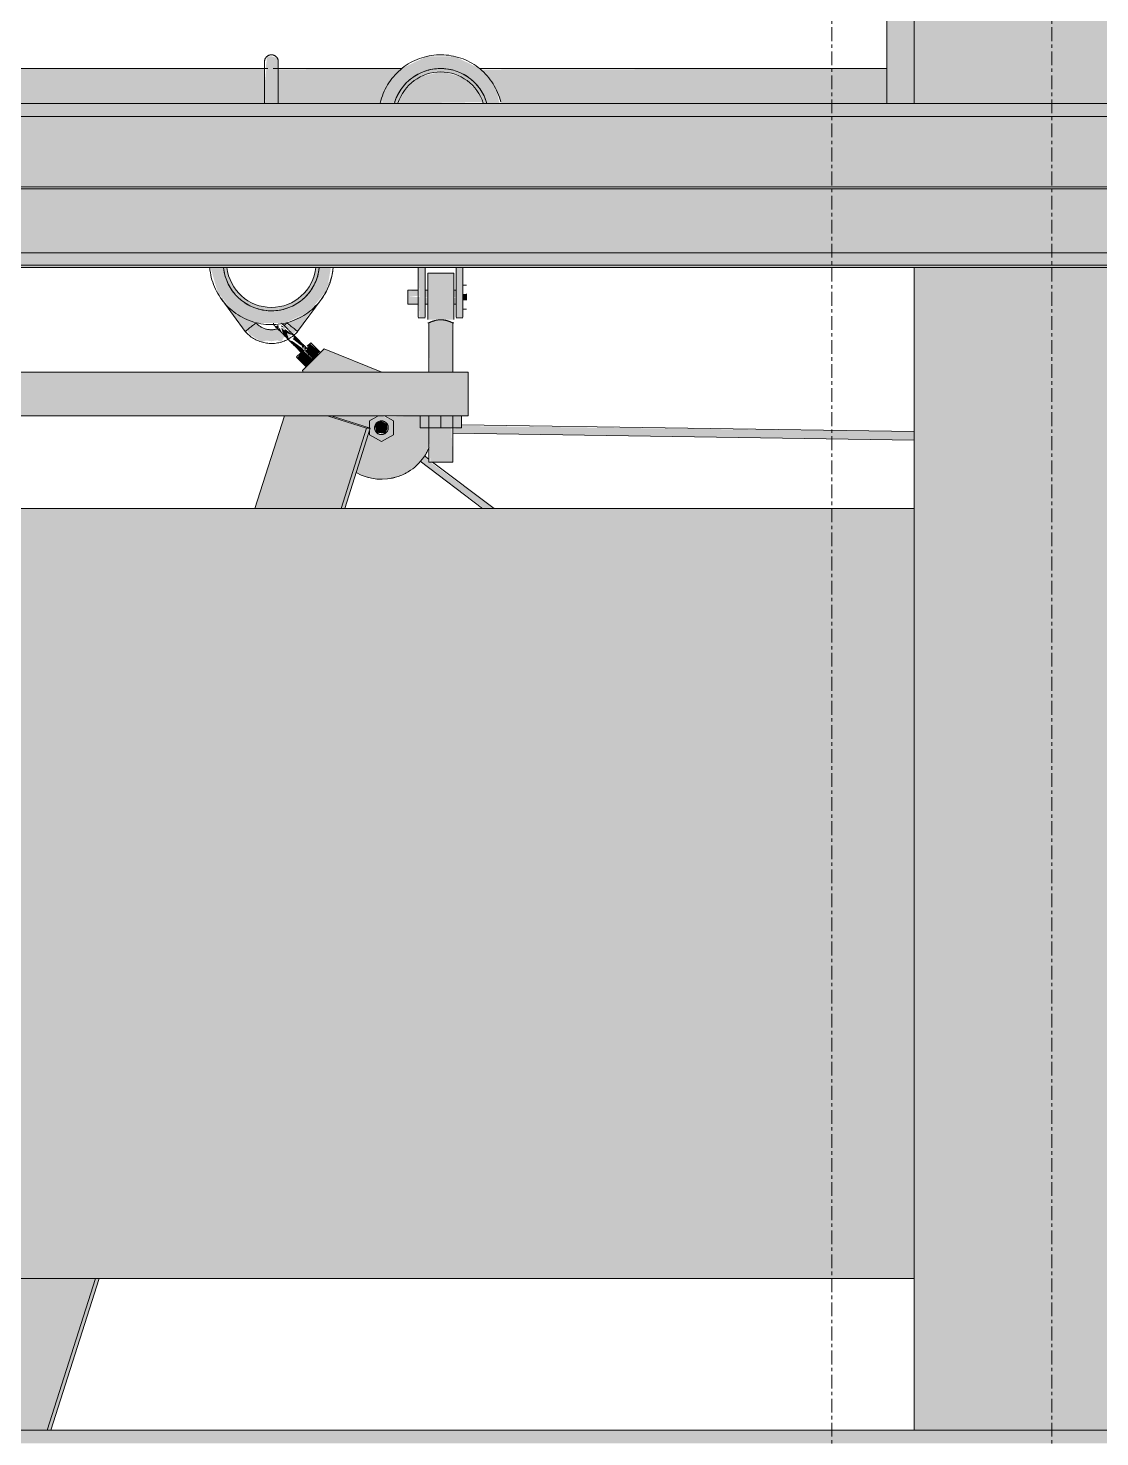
# Model space of a CAD drawing. Header units: inches. Extents: x 20478 to 36715, y -248 to 750.
# Drawn here: x 27597.5 to 27636.5, y 244.2 to 295.5 of the extents above; entities that cross this region are included whole.
import ezdxf

# ---------------------------------------------------------------- set-up
doc = ezdxf.new("R2010")
doc.units = ezdxf.units.IN
doc.header["$MEASUREMENT"] = 0
doc.linetypes.add('Grid Line 1_2_', pattern=[0.875, 0.5, -0.125, 0.125, -0.125])
for name, color, linetype, lineweight in [('M-HVAC-DUCT', 70, 'Continuous', 9), ('Q-SPCQ', 91, 'Continuous', 9), ('S-BEAM', 12, 'Continuous', 9), ('S-GRID', 1, 'Continuous', 9)]:
    doc.layers.add(name, color=color, linetype=linetype, lineweight=lineweight)

# ---------------------------------------------------------------- blocks, each defined once
blk = doc.blocks.new('Girt_Z - 10_D-1018975-Elevation - South')
at = {"layer": 'S-BEAM'}
blk.add_hatch(color=256, dxfattribs=at).paths.add_polyline_path([(26278.267, 244), (26278.267, 244.482), (22795.012, 244.482), (22795.012, 244), (26277.492, 244)], flags=0)
blk.add_line((22795.012, 244.482), (26278.267, 244.482), dxfattribs=at)
blk = doc.blocks.new('Girt_Z - 10_D-1029088-Elevation - South')
at = {"layer": 'S-BEAM'}
for points in [[(26278.267, 292.25), (26278.267, 292.732), (22795.012, 292.732), (22795.012, 292.25), (26277.492, 292.25)], [(26278.267, 289.883), (26278.267, 292.25), (22795.012, 292.25), (22795.012, 289.883), (26277.492, 289.883)], [(24687.809, 289.695), (26278.267, 289.75), (26278.267, 289.883), (22795.012, 289.883), (22795.012, 289.695), (24679.169, 289.695)], [(25698.64, 289.62), (26278.267, 289.673), (26278.267, 289.695), (22795.012, 289.673), (22795.012, 289.62), (25690.001, 289.62)]]:
    blk.add_hatch(color=256, dxfattribs=at).paths.add_polyline_path(points, flags=0)
h = blk.add_hatch(color=256, dxfattribs=at)
h.paths.add_polyline_path([(26278.267, 287.301), (26278.267, 289.62), (26271.5, 289.617), (26271.5, 287.301), (26277.492, 287.301)], flags=0)
h.paths.add_polyline_path([(25534.488, 287.301), (26271.39, 287.301), (26271.39, 289.617), (26271.39, 289.62), (22795.012, 289.62), (22795.012, 287.301), (25465.371, 287.301)], flags=0)
h = blk.add_hatch(color=256, dxfattribs=at)
h.paths.add_polyline_path([(26278.267, 286.852), (26278.267, 287.301), (26271.56, 287.25), (26272.035, 286.852), (26277.492, 286.852)], flags=0)
h.paths.add_polyline_path([(25465.371, 286.852), (26271.865, 286.852), (26271.39, 287.301), (22795.012, 287.301), (22795.012, 286.852), (25396.255, 286.852)], flags=0)
h = blk.add_hatch(color=256, dxfattribs=at)
h.paths.add_polyline_path([(26271.965, 286.768), (26271.865, 286.852), (22795.012, 286.852), (22795.012, 286.768), (26271.5, 286.768)], flags=0)
h.paths.add_polyline_path([(26278.267, 286.768), (26278.267, 286.852), (26272.035, 286.852), (26272.035, 286.768), (26277.492, 286.768)], flags=0)
for p, q in [((22795.012, 292.732), (26278.267, 292.732)), ((22795.012, 292.25), (26278.267, 292.25)), ((22795.012, 289.695), (26278.267, 289.695)), ((22795.012, 289.62), (26278.267, 289.62)), ((22795.012, 287.301), (26271.39, 287.301)), ((22795.012, 286.852), (26271.865, 286.852)), ((22795.012, 286.768), (26278.267, 286.768))]:
    blk.add_line(p, q, dxfattribs=at)
blk = doc.blocks.new('Basketball_Backstop-Performance_Sports_Systems-3103-Ceiling_Hung - 27_-0_ to 27_-11 7_8_-652462-Elevation - South')
at = {"layer": 'Q-SPCQ'}
for points in [[(25667.346, 292.732), (25667.505, 292.766), (25667.761, 293.265), (25668.021, 293.556), (25668.424, 293.82), (25668.917, 293.967), (25669.371, 293.973), (25669.818, 293.859), (25670.188, 293.655), (25670.439, 293.445), (25670.738, 292.994), (25670.859, 292.732), (25671.308, 292.733), (25671.196, 293.226), (25670.572, 294.009), (25669.669, 294.444), (25668.668, 294.444), (25667.766, 294.009), (25667.142, 293.226), (25667.044, 292.732), (25667.294, 292.732)], [(25670.731, 292.732), (25670.847, 292.732), (25670.684, 293.125), (25670.406, 293.487), (25670.044, 293.766), (25669.622, 293.94), (25669.169, 294), (25668.716, 293.94), (25668.294, 293.766), (25667.931, 293.487), (25667.653, 293.125), (25667.49, 292.732), (25667.625, 292.732), (25667.761, 293.062), (25668.02, 293.399), (25668.402, 293.676), (25668.748, 293.82), (25669.169, 293.875), (25669.589, 293.82), (25669.981, 293.657), (25670.318, 293.399), (25670.576, 293.062), (25670.713, 292.732)], [(25668.606, 285.687), (25668.606, 286.768), (25668.356, 286.768), (25668.402, 285.687)], [(25669.643, 285.656), (25669.643, 286.562), (25668.705, 286.532), (25668.705, 285.656)], [(25669.981, 285.687), (25669.981, 286.768), (25669.731, 286.768), (25669.731, 285.687)], [(25668.606, 284.963), (25668.606, 285.687), (25668.356, 285.687), (25668.402, 284.963)], [(25669.174, 284.859), (25669.643, 284.871), (25669.643, 285.656), (25668.705, 285.656), (25668.705, 284.871), (25669.097, 284.859)], [(25669.981, 284.963), (25669.981, 285.687), (25669.731, 285.687), (25669.731, 284.963)], [(25670.106, 285.687), (25670.106, 285.801), (25669.981, 285.801), (25669.981, 285.687)], [(25670.106, 285.574), (25670.106, 285.687), (25669.981, 285.687), (25669.981, 285.574)], [(25669.174, 280.937), (25669.174, 281.375), (25668.424, 281.375), (25668.424, 280.937)], [(25669.924, 280.937), (25669.924, 281.375), (25669.174, 281.375), (25669.174, 280.937)]]:
    blk.add_hatch(color=256, dxfattribs=at).paths.add_polyline_path(points, flags=0)
h = blk.add_hatch(color=256, dxfattribs=at)
h.paths.add_polyline_path([(25669.731, 285.687), (25669.731, 285.937), (25669.643, 285.891), (25669.643, 285.687)], flags=0)
h.paths.add_polyline_path([(25667.981, 285.687), (25668.356, 285.74), (25668.356, 285.937), (25667.981, 285.904), (25667.981, 285.752)], flags=0)
h.paths.add_polyline_path([(25668.705, 285.687), (25668.705, 285.937), (25668.606, 285.891), (25668.606, 285.687)], flags=0)
h = blk.add_hatch(color=256, dxfattribs=at)
h.paths.add_polyline_path([(25669.731, 285.437), (25669.731, 285.687), (25669.643, 285.634), (25669.643, 285.437)], flags=0)
h.paths.add_polyline_path([(25668.356, 285.437), (25668.356, 285.687), (25667.981, 285.687), (25667.981, 285.437)], flags=0)
h.paths.add_polyline_path([(25668.705, 285.437), (25668.705, 285.687), (25668.606, 285.656), (25668.606, 285.437)], flags=0)
h = blk.add_hatch(color=256, dxfattribs=at)
h.paths.add_polyline_path([(25669.174, 279.687), (25669.611, 279.687), (25669.561, 280.937), (25668.736, 280.937), (25668.795, 279.687), (25669.061, 279.687)], flags=0)
h.paths.add_polyline_path([(25669.223, 282.955), (25669.611, 282.955), (25669.584, 284.763), (25669.251, 284.859), (25668.954, 284.833), (25668.736, 284.75), (25668.775, 282.955), (25669.125, 282.955)], flags=0)
h = blk.add_hatch(color=256, dxfattribs=at)
h.paths.add_polyline_path([(25666.242, 281.375), (25670.174, 281.375), (25670.174, 282.955), (25623.106, 282.955), (25623.106, 281.375), (25664.082, 281.375)], flags=0)
h.paths.add_polyline_path([(25577.686, 281.375), (25621.231, 281.375), (25621.231, 282.955), (25574.174, 282.955), (25574.174, 281.375)], flags=0)
h = blk.add_hatch(color=256, dxfattribs=at)
h.paths.add_polyline_path([(25638.163, 193.373), (25638.559, 193.373), (25652.956, 238.518), (25649.819, 238.518), (25635.422, 193.373)], flags=0)
h.paths.add_polyline_path([(25651.721, 244.482), (25654.858, 244.482), (25656.618, 250), (25653.481, 250), (25651.93, 245.137)], flags=0)
h.paths.add_polyline_path([(25664.082, 278), (25665.548, 278), (25666.478, 280.918), (25665.055, 281.375), (25663.487, 281.375), (25662.41, 278)], flags=0)
h = blk.add_hatch(color=256, dxfattribs=at)
h.paths.add_polyline_path([(25638.559, 193.373), (25638.693, 193.373), (25653.09, 238.518), (25652.956, 238.518), (25643.107, 207.634)], flags=0)
h.paths.add_polyline_path([(25654.858, 244.482), (25654.992, 244.482), (25656.752, 250), (25656.618, 250), (25655.067, 245.137)], flags=0)
h.paths.add_polyline_path([(25665.548, 278), (25665.682, 278), (25666.612, 280.918), (25666.467, 280.882), (25666.28, 280.296)], flags=0)
for p, q in [((25668.356, 285.687), (25668.356, 286.768)), ((25668.606, 286.768), (25668.606, 285.687)), ((25669.643, 286.562), (25668.705, 286.562)), ((25668.705, 285.656), (25668.705, 286.562)), ((25669.643, 286.562), (25669.643, 285.656)), ((25669.731, 285.687), (25669.731, 286.768)), ((25669.981, 286.768), (25669.981, 285.687)), ((25668.356, 285.937), (25667.981, 285.937)), ((25667.981, 285.687), (25667.981, 285.937)), ((25668.705, 285.937), (25668.606, 285.937)), ((25669.731, 285.937), (25669.643, 285.937)), ((25670.106, 286.125), (25669.981, 286.125)), ((25667.981, 285.437), (25667.981, 285.687)), ((25667.981, 285.437), (25668.356, 285.437)), ((25668.356, 284.963), (25668.356, 285.687)), ((25668.606, 285.687), (25668.606, 284.963)), ((25668.606, 285.437), (25668.705, 285.437)), ((25668.705, 284.871), (25668.705, 285.656)), ((25669.643, 285.656), (25669.643, 284.871)), ((25669.643, 285.437), (25669.731, 285.437)), ((25669.731, 284.963), (25669.731, 285.687)), ((25669.981, 285.687), (25669.981, 284.963)), ((25670.106, 285.801), (25670.106, 285.687)), ((25670.106, 285.687), (25670.106, 285.574)), ((25668.356, 284.937), (25668.606, 284.937)), ((25669.731, 284.937), (25669.981, 284.937)), ((25669.981, 285.25), (25670.106, 285.25)), ((25668.705, 284.75), (25668.736, 284.75)), ((25668.736, 284.75), (25668.736, 282.955)), ((25669.611, 282.955), (25669.611, 284.75)), ((25669.611, 284.75), (25669.643, 284.75)), ((25670.174, 282.955), (25623.105, 282.955)), ((25670.174, 282.955), (25670.174, 281.375)), ((25670.174, 281.375), (25623.105, 281.375)), ((25662.41, 278), (25663.487, 281.375)), ((25665.055, 281.375), (25666.478, 280.918)), ((25666.612, 280.918), (25665.189, 281.375)), ((25668.424, 280.937), (25668.424, 281.375)), ((25668.736, 281.375), (25668.736, 279.687)), ((25669.174, 280.937), (25669.174, 281.375)), ((25669.611, 279.687), (25669.611, 281.375)), ((25669.924, 280.937), (25669.924, 281.375)), ((25666.478, 280.918), (25665.548, 278)), ((25665.682, 278), (25666.612, 280.918)), ((25666.478, 280.918), (25666.612, 280.918)), ((25669.174, 280.937), (25668.424, 280.937)), ((25669.924, 280.937), (25669.174, 280.937)), ((25669.611, 279.687), (25668.736, 279.687)), ((25656.618, 250), (25654.858, 244.482)), ((25654.992, 244.482), (25656.752, 250))]:
    blk.add_line(p, q, dxfattribs=at)
at = {"layer": 'Q-SPCQ', "flags": 128}
for points in [[(25671.354, 292.785), (25671.331, 292.872), (25671.305, 292.958), (25671.275, 293.043), (25671.241, 293.126), (25671.204, 293.208), (25671.165, 293.289), (25671.121, 293.368), (25671.075, 293.445), (25671.026, 293.52), (25670.974, 293.594), (25670.918, 293.665), (25670.86, 293.734), (25670.8, 293.8), (25670.736, 293.864), (25670.671, 293.925), (25670.602, 293.984), (25670.532, 294.04), (25670.459, 294.093), (25670.384, 294.143), (25670.308, 294.19), (25670.229, 294.234), (25670.149, 294.275), (25670.067, 294.313), (25669.984, 294.347), (25669.9, 294.378), (25669.814, 294.406), (25669.727, 294.43), (25669.64, 294.45), (25669.551, 294.467), (25669.462, 294.481), (25669.373, 294.491), (25669.283, 294.497), (25669.193, 294.5), (25669.103, 294.499), (25669.013, 294.495), (25668.924, 294.487), (25668.834, 294.475), (25668.746, 294.46), (25668.658, 294.441), (25668.57, 294.419), (25668.484, 294.393), (25668.399, 294.364), (25668.315, 294.332), (25668.232, 294.296), (25668.151, 294.257), (25668.072, 294.215), (25667.994, 294.169), (25667.918, 294.121), (25667.845, 294.069), (25667.773, 294.015), (25667.704, 293.957), (25667.636, 293.898), (25667.572, 293.835), (25667.51, 293.77), (25667.45, 293.702), (25667.394, 293.632), (25667.34, 293.56), (25667.289, 293.486), (25667.241, 293.41), (25667.196, 293.332), (25667.154, 293.252), (25667.116, 293.171), (25667.081, 293.088), (25667.049, 293.004), (25667.02, 292.918), (25666.995, 292.832), (25666.974, 292.745)], [(25668.001, 293.553), (25668.054, 293.599), (25668.109, 293.642), (25668.165, 293.684), (25668.223, 293.723), (25668.283, 293.759), (25668.344, 293.793), (25668.406, 293.825), (25668.47, 293.854), (25668.535, 293.881), (25668.6, 293.905), (25668.667, 293.927), (25668.734, 293.945), (25668.803, 293.961), (25668.871, 293.975), (25668.941, 293.985), (25669.01, 293.993), (25669.08, 293.998), (25669.15, 294), (25669.22, 293.999), (25669.29, 293.996), (25669.36, 293.99), (25669.429, 293.981), (25669.498, 293.969), (25669.566, 293.954), (25669.634, 293.937), (25669.701, 293.917), (25669.768, 293.894), (25669.833, 293.869), (25669.897, 293.841), (25669.96, 293.811), (25670.022, 293.778), (25670.082, 293.743), (25670.141, 293.705), (25670.199, 293.665), (25670.254, 293.623), (25670.308, 293.578), (25670.361, 293.531)], [(25667.487, 292.734), (25667.508, 292.8), (25667.531, 292.866), (25667.557, 292.931), (25667.585, 292.995), (25667.617, 293.058), (25667.65, 293.12), (25667.686, 293.18), (25667.724, 293.238), (25667.765, 293.295), (25667.808, 293.35), (25667.853, 293.404), (25667.9, 293.456)], [(25670.459, 293.432), (25670.505, 293.38), (25670.55, 293.325), (25670.591, 293.269), (25670.631, 293.211), (25670.668, 293.152), (25670.703, 293.091), (25670.736, 293.029), (25670.766, 292.966), (25670.793, 292.902), (25670.818, 292.836), (25670.84, 292.77)]]:
    blk.add_lwpolyline(points, dxfattribs=at)
at = {"layer": 'Q-SPCQ'}
for radius, start, end in [(1.75, 16.0362, 163.9638), (1.625, 17.3542, 162.6458)]:
    blk.add_arc((25669.169, 292.25), radius, start, end, dxfattribs=at)
blk.add_open_spline([(25669.611, 284.75), (25669.611, 284.75), (25669.608, 284.752), (25669.597, 284.758), (25669.585, 284.762), (25669.57, 284.769), (25669.552, 284.777), (25669.535, 284.785), (25669.52, 284.791), (25669.509, 284.795), (25669.496, 284.799), (25669.479, 284.806), (25669.456, 284.814), (25669.431, 284.822), (25669.41, 284.829), (25669.394, 284.833), (25669.377, 284.837), (25669.355, 284.842), (25669.325, 284.848), (25669.289, 284.855), (25669.251, 284.859), (25669.213, 284.862), (25669.174, 284.862), (25669.135, 284.862), (25669.097, 284.859), (25669.059, 284.855), (25669.023, 284.848), (25668.993, 284.842), (25668.971, 284.837), (25668.954, 284.833), (25668.938, 284.829), (25668.917, 284.822), (25668.892, 284.814), (25668.869, 284.806), (25668.852, 284.799), (25668.839, 284.795), (25668.827, 284.791), (25668.812, 284.785), (25668.795, 284.777), (25668.778, 284.769), (25668.763, 284.762), (25668.751, 284.758), (25668.74, 284.752), (25668.736, 284.75), (25668.736, 284.75)], degree=3, knots=[0, 0, 0, 0, 0.055556, 0.083333, 0.111111, 0.138889, 0.166667, 0.194444, 0.208333, 0.222222, 0.236111, 0.25, 0.277778, 0.305556, 0.319444, 0.333333, 0.347222, 0.361111, 0.388889, 0.416667, 0.444444, 0.472222, 0.5, 0.527778, 0.555556, 0.583333, 0.611111, 0.638889, 0.652778, 0.666667, 0.680556, 0.694444, 0.722222, 0.75, 0.763889, 0.777778, 0.791667, 0.805556, 0.833333, 0.861111, 0.888889, 0.916667, 0.944444, 1, 1, 1, 1], dxfattribs=at)
blk = doc.blocks.new('Basketball_Backstop-Performance_Sports_Systems-3103-Ceiling_Hung - 27_-0_ to 27_-11 7_8_-V35-Elevation - South')
at = {"layer": 'Q-SPCQ'}
for points in [[(25662.786, 292.732), (25663.015, 292.733), (25663.015, 294.444), (25662.858, 294.429), (25662.809, 294.037), (25662.829, 293.971), (25662.765, 293.367), (25662.789, 292.845)], [(25663.24, 292.732), (25663.244, 292.732), (25663.264, 294.226), (25663.24, 294.316), (25663.221, 294.377), (25663.015, 294.444), (25663.016, 292.732), (25663.232, 292.732)], [(25662.515, 284.744), (25663.516, 284.744), (25664.418, 285.178), (25665.042, 285.961), (25665.179, 286.768), (25664.79, 286.768), (25664.743, 286.768), (25664.649, 286.348), (25664.423, 285.921), (25664.082, 285.569), (25663.828, 285.396), (25663.273, 285.221), (25663.015, 285.187), (25662.39, 285.319), (25661.964, 285.557), (25661.696, 285.807), (25661.421, 286.253), (25661.323, 286.5), (25661.24, 286.768), (25660.826, 286.768), (25660.82, 286.696), (25661.059, 285.873), (25661.612, 285.178), (25662.118, 284.935)], [(25663.015, 285.187), (25663.468, 285.247), (25663.89, 285.422), (25664.253, 285.7), (25664.569, 286.156), (25664.706, 286.485), (25664.743, 286.768), (25664.618, 286.768), (25664.585, 286.517), (25664.423, 286.125), (25664.082, 285.725), (25663.828, 285.53), (25663.436, 285.368), (25663.015, 285.312), (25662.595, 285.368), (25662.203, 285.53), (25661.866, 285.788), (25661.595, 286.156), (25661.446, 286.517), (25661.366, 286.768), (25661.288, 286.768), (25661.325, 286.485), (25661.5, 286.062), (25661.922, 285.589), (25662.14, 285.422), (25662.562, 285.247)], [(25665.067, 286.068), (25665.181, 286.413), (25665.087, 286.156)], [(25661.233, 285.62), (25661.217, 285.674), (25661.212, 285.654)], [(25662.064, 284.439), (25662.43, 284.785), (25661.592, 285.207), (25661.233, 285.62), (25661.238, 285.57), (25662.03, 284.486)], [(25663.967, 284.439), (25664.624, 285.436), (25664.324, 285.133), (25663.588, 284.743), (25663.955, 284.449)], [(25664.168, 283.645), (25664.221, 283.732), (25664.165, 283.788), (25664.082, 283.871), (25663.789, 284.081), (25663.659, 284.122), (25664.143, 283.663)], [(25664.54, 283.412), (25664.77, 283.695), (25664.416, 283.996), (25664.289, 283.81), (25664.306, 283.784), (25664.221, 283.732), (25664.308, 283.645)], [(25664.284, 283.156), (25664.54, 283.412), (25664.21, 283.713), (25664.143, 283.663), (25664.082, 283.661), (25663.957, 283.483), (25664.216, 283.225)], [(25667.14, 280.721), (25667.232, 280.882), (25667.232, 281.062), (25667.015, 281.187), (25666.838, 281.114), (25666.774, 281.002), (25666.838, 280.761)]]:
    blk.add_hatch(color=256, dxfattribs=at).paths.add_polyline_path(points, flags=0)
h = blk.add_hatch(color=256, dxfattribs=at)
h.paths.add_polyline_path([(25633.015, 292.732), (25646.038, 292.774), (25646.142, 293.226), (25646.759, 294), (25633.015, 294), (25633.015, 293.125)], flags=0)
h.paths.add_polyline_path([(25664.082, 292.732), (25667.029, 292.733), (25667.215, 293.318), (25667.759, 294), (25663.204, 293.97), (25663.242, 293.478), (25663.225, 293.125), (25663.257, 292.732)], flags=0)
h.paths.add_polyline_path([(25655.442, 292.732), (25662.786, 292.733), (25662.765, 294), (25649.592, 293.981), (25650.247, 293.004), (25650.364, 292.732)], flags=0)
h.paths.add_polyline_path([(25667.761, 292.732), (25670.696, 292.774), (25670.51, 293.149), (25670.141, 293.535), (25669.888, 293.696), (25669.371, 293.848), (25669.169, 293.875), (25668.543, 293.735), (25668.284, 293.602), (25667.926, 293.277), (25667.686, 292.881), (25667.653, 292.732)], flags=0)
h.paths.add_polyline_path([(25685.39, 292.732), (25685.39, 294), (25670.609, 293.963), (25671.223, 293.109), (25671.364, 292.732), (25681.361, 292.732)], flags=0)
h.paths.add_polyline_path([(25649.713, 292.732), (25649.528, 293.125), (25649.203, 293.487), (25648.794, 293.735), (25648.421, 293.842), (25647.967, 293.848), (25647.618, 293.766), (25647.258, 293.582), (25646.928, 293.28), (25646.747, 293.028), (25646.653, 292.732), (25649.712, 292.732)], flags=0)
h = blk.add_hatch(color=256, dxfattribs=at)
h.paths.add_polyline_path([(25663.434, 284.342), (25663.434, 284.519), (25663.507, 284.527), (25663.5, 284.572), (25663.349, 284.564), (25663.423, 284.37)], flags=0)
h.paths.add_polyline_path([(25663.371, 284.052), (25663.507, 284.292), (25663.257, 284.53), (25663.213, 284.53), (25662.807, 284.53), (25662.439, 284.74), (25662.122, 284.486), (25662.247, 284.32), (25662.66, 284.052), (25662.828, 284.11), (25663.022, 284.083), (25663.235, 284.117)], flags=0)
h.paths.add_polyline_path([(25663.629, 284.219), (25663.738, 284.323), (25663.59, 284.341), (25663.627, 284.293), (25663.622, 284.241)], flags=0)
h.paths.add_polyline_path([(25663.79, 284.328), (25663.921, 284.476), (25663.538, 284.715), (25663.439, 284.662), (25663.788, 284.33)], flags=0)
h = blk.add_hatch(color=256, dxfattribs=at)
h.paths.add_polyline_path([(25663.659, 284.122), (25663.579, 284.373), (25663.381, 284.572), (25663.434, 284.342), (25663.507, 284.292)], flags=0)
h.paths.add_polyline_path([(25663.28, 284.499), (25663.269, 284.684), (25663.184, 284.628)], flags=0)
h.paths.add_polyline_path([(25663.434, 284.342), (25663.305, 284.572), (25663.28, 284.499), (25663.381, 284.396)], flags=0)
h = blk.add_hatch(color=256, dxfattribs=at)
h.paths.add_polyline_path([(25663.83, 284.293), (25663.507, 284.527), (25663.48, 284.472), (25663.579, 284.373)], flags=0)
h.paths.add_polyline_path([(25663.525, 284.564), (25663.381, 284.657), (25663.381, 284.61), (25663.507, 284.57)], flags=0)
h = blk.add_hatch(color=256, dxfattribs=at)
h.paths.add_polyline_path([(25664.221, 283.732), (25664.289, 283.81), (25664.21, 283.917), (25664.216, 283.81)], flags=0)
h.paths.add_polyline_path([(25664.165, 283.788), (25664.21, 283.917), (25663.83, 284.293), (25663.83, 284.19), (25663.783, 284.17), (25664.089, 283.93), (25664.109, 283.935), (25664.143, 283.844)], flags=0)
h = blk.add_hatch(color=256, dxfattribs=at)
h.paths.add_polyline_path([(25667.104, 279.065), (25667.557, 279.143), (25667.978, 279.329), (25668.402, 279.689), (25668.624, 279.975), (25668.736, 280.296), (25668.736, 280.937), (25668.424, 280.937), (25668.402, 281.375), (25667.232, 281.318), (25667.453, 281.167), (25667.449, 280.683), (25666.968, 280.459), (25666.578, 280.723), (25666.52, 280.63), (25666.1, 279.314), (25666.208, 279.245), (25666.645, 279.1)], flags=0)
h.paths.add_polyline_path([(25666.578, 280.929), (25666.612, 281.21), (25666.838, 281.375), (25665.189, 281.375), (25666.55, 280.937)], flags=0)
h.paths.add_polyline_path([(25667.034, 282.955), (25664.938, 283.81), (25664.143, 283.015), (25664.227, 282.955), (25665.568, 282.955)], flags=0)
h = blk.add_hatch(color=256, dxfattribs=at)
h.paths.add_polyline_path([(25667.015, 280.432), (25667.453, 280.685), (25667.453, 281.19), (25667.015, 281.375), (25666.838, 281.341), (25666.578, 281.19), (25666.612, 280.665), (25666.911, 280.492)], flags=0)
h.paths.add_polyline_path([(25667.015, 280.687), (25666.838, 280.761), (25666.765, 280.937), (25666.838, 281.114), (25667.015, 281.187), (25667.192, 281.114), (25667.265, 280.937), (25667.192, 280.761), (25667.08, 280.696)], flags=0)
h = blk.add_hatch(color=256, dxfattribs=at)
h.paths.add_polyline_path([(25808.649, 278.622), (25808.659, 278.889), (25808.64, 278.935), (25696.39, 280.594), (25696.39, 280.333), (25808.642, 278.622)], flags=0)
h.paths.add_polyline_path([(25810.293, 278.639), (25810.31, 278.713), (25810.293, 278.64)], flags=0)
h.paths.add_polyline_path([(25686.39, 280.486), (25686.39, 280.798), (25669.924, 281.003), (25669.924, 280.937), (25669.611, 280.897), (25669.611, 280.742), (25681.361, 280.563)], flags=0)
h.paths.add_polyline_path([(25667.238, 280.829), (25667.253, 281.012), (25667.232, 280.934), (25667.232, 280.83)], flags=0)
h = blk.add_hatch(color=256, dxfattribs=at)
h.paths.add_polyline_path([(25715.417, 244.482), (25715.462, 244.482), (25708.081, 250), (25707.746, 250), (25715.129, 244.482), (25715.401, 244.482)], flags=0)
h.paths.add_polyline_path([(25670.9, 278), (25671.11, 278), (25668.795, 279.687), (25668.736, 279.715), (25668.736, 279.793), (25668.554, 279.885), (25668.423, 279.717), (25670.756, 278), (25670.849, 278)], flags=0)
for p, q in [((25663.265, 294.014), (25663.265, 294.05)), ((25662.885, 294), (25649.578, 294)), ((25667.759, 294), (25663.076, 294)), ((25685.39, 294), (25670.576, 294)), ((25661.206, 285.6), (25662.064, 284.439)), ((25663.967, 284.439), (25664.825, 285.6)), ((25664.143, 283.015), (25664.938, 283.81)), ((25664.319, 283.899), (25664.443, 284.022)), ((25664.806, 283.678), (25664.452, 284.031)), ((25667.034, 282.955), (25664.938, 283.81)), ((25663.922, 283.501), (25664.275, 283.147)), ((25663.931, 283.51), (25664.081, 283.66)), ((25664.143, 283.015), (25664.167, 282.955)), ((25666.898, 281.375), (25666.578, 281.19)), ((25667.453, 281.19), (25667.132, 281.375)), ((25666.578, 281.19), (25666.578, 280.918)), ((25666.578, 280.81), (25666.578, 280.685)), ((25667.453, 280.685), (25667.453, 281.19)), ((25669.611, 280.742), (25686.39, 280.486)), ((25686.39, 280.798), (25669.924, 281.049)), ((25666.578, 280.685), (25667.015, 280.432)), ((25667.015, 280.432), (25667.453, 280.685)), ((25668.423, 279.717), (25670.695, 278)), ((25668.736, 279.793), (25668.577, 279.914)), ((25671.11, 278), (25668.877, 279.687))]:
    blk.add_line(p, q, dxfattribs=at)
at = {"layer": 'Q-SPCQ', "flags": 128}
for points in [[(25662.765, 294.25), (25662.765, 294.26), (25662.766, 294.27), (25662.767, 294.28), (25662.768, 294.29), (25662.77, 294.3), (25662.772, 294.309), (25662.775, 294.319), (25662.778, 294.329), (25662.781, 294.338), (25662.785, 294.347), (25662.789, 294.356), (25662.793, 294.365), (25662.798, 294.374), (25662.803, 294.383), (25662.809, 294.391), (25662.815, 294.399), (25662.821, 294.407), (25662.827, 294.415), (25662.834, 294.422), (25662.841, 294.429), (25662.848, 294.436), (25662.856, 294.443), (25662.864, 294.449), (25662.872, 294.455), (25662.88, 294.46), (25662.889, 294.466), (25662.897, 294.47), (25662.906, 294.475), (25662.915, 294.479), (25662.925, 294.483), (25662.934, 294.486), (25662.944, 294.49), (25662.953, 294.492), (25662.963, 294.494), (25662.973, 294.496), (25662.983, 294.498), (25662.993, 294.499), (25663.003, 294.5), (25663.013, 294.5), (25663.015, 294.5)], [(25662.765, 294.25), (25662.765, 294.26), (25662.766, 294.27), (25662.767, 294.28), (25662.768, 294.29), (25662.77, 294.3), (25662.772, 294.309), (25662.775, 294.319), (25662.778, 294.329), (25662.781, 294.338), (25662.785, 294.347), (25662.789, 294.356), (25662.793, 294.365), (25662.798, 294.374), (25662.803, 294.383), (25662.809, 294.391), (25662.815, 294.399), (25662.821, 294.407), (25662.827, 294.415), (25662.834, 294.422), (25662.841, 294.429), (25662.848, 294.436)], [(25662.765, 294.233), (25662.765, 294.242), (25662.765, 294.247), (25662.765, 294.25)], [(25662.765, 294.25), (25662.765, 294.248), (25662.765, 294.244), (25662.765, 294.236)], [(25662.765, 293.975), (25662.765, 294.014), (25662.765, 294.05), (25662.765, 294.084), (25662.765, 294.114), (25662.765, 294.142), (25662.765, 294.166), (25662.765, 294.187), (25662.765, 294.206), (25662.765, 294.221), (25662.765, 294.233), (25662.765, 294.242), (25662.765, 294.247), (25662.765, 294.25)], [(25662.765, 294.25), (25662.765, 294.248), (25662.765, 294.244), (25662.765, 294.236), (25662.765, 294.224), (25662.765, 294.21), (25662.765, 294.193), (25662.765, 294.172), (25662.765, 294.148), (25662.765, 294.122), (25662.765, 294.092), (25662.765, 294.06), (25662.765, 294.024), (25662.765, 293.986), (25662.765, 293.945), (25662.765, 293.901), (25662.765, 293.854), (25662.765, 293.805), (25662.765, 293.754), (25662.765, 293.7), (25662.765, 293.643), (25662.765, 293.585), (25662.765, 293.524), (25662.765, 293.462), (25662.765, 293.397), (25662.765, 293.331), (25662.765, 293.262), (25662.765, 293.193), (25662.765, 293.121), (25662.765, 293.049), (25662.765, 292.975), (25662.765, 292.9), (25662.765, 292.823), (25662.765, 292.746)], [(25662.765, 294.014), (25662.765, 294.05), (25662.765, 294.084), (25662.765, 294.114), (25662.765, 294.142)], [(25662.765, 294.122), (25662.765, 294.092), (25662.765, 294.06), (25662.765, 294.024), (25662.765, 293.986)], [(25662.856, 294.443), (25662.864, 294.449), (25662.872, 294.455), (25662.88, 294.46), (25662.889, 294.466), (25662.897, 294.47), (25662.906, 294.475), (25662.915, 294.479), (25662.925, 294.483), (25662.934, 294.486), (25662.944, 294.49), (25662.953, 294.492), (25662.963, 294.494), (25662.973, 294.496), (25662.983, 294.498), (25662.993, 294.499), (25663.003, 294.5), (25663.013, 294.5), (25663.015, 294.5)], [(25663.015, 294.5), (25663.025, 294.5), (25663.035, 294.499), (25663.045, 294.498), (25663.055, 294.497), (25663.065, 294.495), (25663.075, 294.493), (25663.084, 294.49), (25663.094, 294.487), (25663.103, 294.484), (25663.113, 294.48), (25663.122, 294.476), (25663.131, 294.472), (25663.139, 294.467), (25663.148, 294.462), (25663.156, 294.456), (25663.165, 294.451), (25663.172, 294.444), (25663.18, 294.438), (25663.187, 294.431), (25663.195, 294.424), (25663.201, 294.417), (25663.208, 294.409), (25663.214, 294.401), (25663.22, 294.393)], [(25663.015, 294.5), (25663.025, 294.5), (25663.035, 294.499), (25663.045, 294.498), (25663.055, 294.497), (25663.065, 294.495), (25663.075, 294.493), (25663.084, 294.49), (25663.094, 294.487), (25663.103, 294.484), (25663.113, 294.48), (25663.122, 294.476), (25663.131, 294.472), (25663.139, 294.467), (25663.148, 294.462), (25663.156, 294.456), (25663.165, 294.451), (25663.172, 294.444), (25663.18, 294.438), (25663.187, 294.431), (25663.195, 294.424), (25663.201, 294.417), (25663.208, 294.409), (25663.214, 294.401), (25663.22, 294.393), (25663.226, 294.385), (25663.231, 294.377), (25663.236, 294.368), (25663.24, 294.359), (25663.244, 294.35), (25663.248, 294.341), (25663.252, 294.331), (25663.255, 294.322), (25663.257, 294.312), (25663.26, 294.302), (25663.262, 294.292), (25663.263, 294.283), (25663.264, 294.273), (25663.265, 294.263), (25663.265, 294.253), (25663.265, 294.25)], [(25663.265, 292.732), (25663.265, 292.803), (25663.265, 292.879), (25663.265, 292.955), (25663.265, 293.029), (25663.265, 293.102), (25663.265, 293.174), (25663.265, 293.244), (25663.265, 293.312), (25663.265, 293.379), (25663.265, 293.444), (25663.265, 293.508), (25663.265, 293.569), (25663.265, 293.628), (25663.265, 293.685), (25663.265, 293.739), (25663.265, 293.791), (25663.265, 293.841), (25663.265, 293.888), (25663.265, 293.933), (25663.265, 293.975), (25663.265, 294.014), (25663.265, 294.05), (25663.265, 294.084), (25663.265, 294.114), (25663.265, 294.142), (25663.265, 294.166), (25663.265, 294.187), (25663.265, 294.206), (25663.265, 294.221), (25663.265, 294.233), (25663.265, 294.242), (25663.265, 294.247), (25663.265, 294.25)], [(25663.265, 294.25), (25663.265, 294.248), (25663.265, 294.244), (25663.265, 294.236), (25663.265, 294.224), (25663.265, 294.21), (25663.265, 294.193), (25663.265, 294.172), (25663.265, 294.148), (25663.265, 294.122), (25663.265, 294.092), (25663.265, 294.06), (25663.265, 294.024), (25663.265, 293.986)], [(25663.265, 294.06), (25663.265, 294.024), (25663.265, 293.986)], [(25660.772, 286.758), (25660.781, 286.668), (25660.794, 286.579), (25660.81, 286.49), (25660.83, 286.403), (25660.853, 286.316), (25660.879, 286.23), (25660.906, 286.156)], [(25660.772, 286.758), (25660.781, 286.668), (25660.794, 286.579), (25660.81, 286.49), (25660.83, 286.403), (25660.853, 286.316), (25660.879, 286.23), (25660.909, 286.145), (25660.943, 286.061), (25660.98, 285.979), (25661.019, 285.898), (25661.063, 285.82), (25661.109, 285.742), (25661.158, 285.667), (25661.211, 285.594), (25661.266, 285.523), (25661.324, 285.454), (25661.384, 285.387), (25661.448, 285.323), (25661.513, 285.262), (25661.582, 285.203), (25661.652, 285.147), (25661.725, 285.094), (25661.8, 285.044), (25661.876, 284.997), (25661.955, 284.953), (25662.035, 284.912), (25662.117, 284.875), (25662.2, 284.84), (25662.284, 284.809), (25662.37, 284.782), (25662.457, 284.758), (25662.544, 284.737), (25662.633, 284.72), (25662.722, 284.707), (25662.811, 284.697), (25662.901, 284.69), (25662.991, 284.688), (25663.081, 284.688), (25663.171, 284.693), (25663.26, 284.701), (25663.35, 284.712), (25663.438, 284.728), (25663.526, 284.746), (25663.614, 284.769), (25663.7, 284.794), (25663.785, 284.823), (25663.869, 284.856), (25663.952, 284.892), (25664.033, 284.931), (25664.112, 284.973), (25664.19, 285.018), (25664.266, 285.067), (25664.339, 285.118), (25664.411, 285.173), (25664.48, 285.23), (25664.548, 285.29), (25664.612, 285.353), (25664.674, 285.418), (25664.734, 285.485), (25664.791, 285.555), (25664.844, 285.627), (25664.895, 285.701), (25664.943, 285.778), (25664.988, 285.856), (25665.03, 285.935), (25665.068, 286.017), (25665.103, 286.1), (25665.135, 286.184), (25665.164, 286.269), (25665.189, 286.356), (25665.21, 286.443), (25665.228, 286.531), (25665.243, 286.62), (25665.254, 286.709)], [(25660.772, 286.758), (25660.781, 286.668), (25660.794, 286.579), (25660.81, 286.49), (25660.83, 286.403), (25660.853, 286.316), (25660.879, 286.23), (25660.909, 286.145), (25660.943, 286.061), (25660.98, 285.979), (25661.019, 285.898), (25661.063, 285.82), (25661.109, 285.742), (25661.158, 285.667), (25661.206, 285.6)], [(25661.725, 285.755), (25661.679, 285.808), (25661.634, 285.862), (25661.593, 285.918), (25661.553, 285.976), (25661.516, 286.035), (25661.481, 286.096), (25661.448, 286.158), (25661.418, 286.221), (25661.391, 286.286), (25661.366, 286.351), (25661.344, 286.418), (25661.325, 286.485), (25661.308, 286.553), (25661.294, 286.621), (25661.283, 286.691), (25661.274, 286.76)], [(25664.753, 286.728), (25664.743, 286.659), (25664.73, 286.59), (25664.715, 286.522), (25664.697, 286.454), (25664.676, 286.387), (25664.653, 286.321), (25664.627, 286.256), (25664.599, 286.192), (25664.567, 286.129), (25664.534, 286.068), (25664.498, 286.008), (25664.46, 285.949), (25664.419, 285.892), (25664.376, 285.837), (25664.331, 285.784), (25664.284, 285.732)], [(25664.825, 285.6), (25664.877, 285.674), (25664.926, 285.749), (25664.972, 285.826), (25665.015, 285.906), (25665.054, 285.986), (25665.091, 286.069), (25665.124, 286.152), (25665.153, 286.237), (25665.18, 286.323), (25665.203, 286.41), (25665.222, 286.498), (25665.238, 286.587), (25665.25, 286.676), (25665.259, 286.766)], [(25665.135, 286.184), (25665.164, 286.269), (25665.189, 286.356), (25665.21, 286.443), (25665.228, 286.531), (25665.243, 286.62), (25665.254, 286.709)], [(25660.909, 286.145), (25660.943, 286.061), (25660.98, 285.979), (25661.019, 285.898), (25661.063, 285.82), (25661.109, 285.742), (25661.158, 285.667), (25661.211, 285.594), (25661.266, 285.523), (25661.32, 285.459)], [(25664.734, 285.485), (25664.791, 285.555), (25664.844, 285.627), (25664.895, 285.701), (25664.943, 285.778), (25664.988, 285.856), (25665.03, 285.935), (25665.068, 286.017), (25665.103, 286.1)], [(25664.183, 285.634), (25664.13, 285.589), (25664.075, 285.545), (25664.019, 285.504), (25663.961, 285.465), (25663.901, 285.428), (25663.84, 285.394), (25663.778, 285.362), (25663.714, 285.333), (25663.649, 285.306), (25663.584, 285.282), (25663.517, 285.261), (25663.45, 285.242), (25663.381, 285.226), (25663.313, 285.213), (25663.243, 285.202), (25663.174, 285.195), (25663.104, 285.19), (25663.034, 285.188), (25662.964, 285.188), (25662.894, 285.192), (25662.824, 285.198), (25662.755, 285.207), (25662.686, 285.219), (25662.618, 285.233), (25662.55, 285.251), (25662.483, 285.27), (25662.416, 285.293), (25662.351, 285.318), (25662.287, 285.346), (25662.224, 285.377), (25662.162, 285.41), (25662.102, 285.445), (25662.043, 285.483), (25661.985, 285.523), (25661.93, 285.565), (25661.876, 285.609), (25661.823, 285.656)], [(25662.064, 284.439), (25662.097, 284.402), (25662.131, 284.366), (25662.168, 284.331), (25662.205, 284.298), (25662.244, 284.267), (25662.284, 284.236), (25662.325, 284.208), (25662.367, 284.181), (25662.41, 284.156), (25662.454, 284.133), (25662.5, 284.111), (25662.545, 284.092), (25662.592, 284.074), (25662.64, 284.058), (25662.688, 284.044), (25662.736, 284.032), (25662.785, 284.021), (25662.834, 284.013), (25662.884, 284.007), (25662.934, 284.003), (25662.984, 284), (25663.034, 284), (25663.084, 284.002), (25663.133, 284.006), (25663.183, 284.011), (25663.233, 284.019), (25663.282, 284.029), (25663.33, 284.04), (25663.378, 284.054), (25663.426, 284.069), (25663.473, 284.087), (25663.519, 284.106), (25663.564, 284.127), (25663.609, 284.15)], [(25663.226, 284.53), (25663.197, 284.522), (25663.168, 284.516), (25663.139, 284.51), (25663.109, 284.506), (25663.079, 284.503), (25663.049, 284.501), (25663.019, 284.5), (25662.989, 284.5), (25662.959, 284.502), (25662.929, 284.505), (25662.9, 284.509), (25662.87, 284.514), (25662.841, 284.521), (25662.812, 284.528), (25662.783, 284.537), (25662.755, 284.547), (25662.727, 284.558), (25662.699, 284.57), (25662.672, 284.583), (25662.646, 284.597), (25662.62, 284.613), (25662.595, 284.629), (25662.57, 284.646), (25662.547, 284.664), (25662.524, 284.684), (25662.501, 284.704), (25662.48, 284.725), (25662.459, 284.747), (25662.454, 284.752)], [(25662.457, 284.758), (25662.544, 284.737), (25662.633, 284.72), (25662.722, 284.707), (25662.811, 284.697), (25662.901, 284.69), (25662.991, 284.688), (25663.081, 284.688), (25663.171, 284.693), (25663.26, 284.701), (25663.35, 284.712), (25663.438, 284.728), (25663.526, 284.746)], [(25663.126, 284.65), (25663.123, 284.653), (25663.119, 284.657), (25663.116, 284.661), (25663.113, 284.665), (25663.11, 284.669), (25663.108, 284.673), (25663.105, 284.678), (25663.103, 284.682), (25663.101, 284.687), (25663.099, 284.691), (25663.097, 284.696), (25663.095, 284.701), (25663.094, 284.705), (25663.093, 284.71), (25663.092, 284.715), (25663.091, 284.72), (25663.09, 284.725), (25663.09, 284.73), (25663.09, 284.735), (25663.09, 284.74)], [(25663.262, 284.514), (25663.248, 284.528), (25663.235, 284.541), (25663.222, 284.554), (25663.21, 284.566), (25663.199, 284.577), (25663.189, 284.587), (25663.179, 284.597), (25663.17, 284.606), (25663.162, 284.614), (25663.155, 284.621), (25663.148, 284.628), (25663.143, 284.633), (25663.138, 284.638), (25663.134, 284.642), (25663.131, 284.645), (25663.128, 284.648), (25663.127, 284.649), (25663.126, 284.65)], [(25663.126, 284.65), (25663.127, 284.649), (25663.128, 284.648), (25663.13, 284.646), (25663.133, 284.643), (25663.137, 284.639), (25663.141, 284.635), (25663.147, 284.629), (25663.153, 284.623), (25663.16, 284.616), (25663.168, 284.608), (25663.177, 284.599), (25663.186, 284.59), (25663.196, 284.58), (25663.207, 284.569), (25663.219, 284.557), (25663.231, 284.545), (25663.244, 284.532), (25663.258, 284.518), (25663.272, 284.504), (25663.287, 284.489), (25663.302, 284.473), (25663.319, 284.457), (25663.335, 284.441), (25663.352, 284.424), (25663.37, 284.406), (25663.388, 284.388), (25663.407, 284.369), (25663.425, 284.351), (25663.445, 284.331), (25663.464, 284.312), (25663.484, 284.292), (25663.504, 284.272), (25663.525, 284.251), (25663.546, 284.23), (25663.566, 284.21), (25663.587, 284.189), (25663.608, 284.168), (25663.63, 284.146), (25663.651, 284.125), (25663.656, 284.119)], [(25663.384, 284.746), (25663.396, 284.734), (25663.408, 284.722), (25663.421, 284.709), (25663.435, 284.695), (25663.449, 284.681)], [(25663.833, 284.296), (25663.812, 284.317), (25663.791, 284.339), (25663.77, 284.36), (25663.749, 284.381), (25663.728, 284.402), (25663.707, 284.422), (25663.687, 284.443), (25663.666, 284.463), (25663.646, 284.483), (25663.627, 284.503), (25663.607, 284.522), (25663.588, 284.541), (25663.57, 284.56), (25663.552, 284.578), (25663.534, 284.596), (25663.517, 284.613), (25663.5, 284.63), (25663.484, 284.646), (25663.468, 284.662), (25663.453, 284.677), (25663.438, 284.691), (25663.424, 284.705), (25663.411, 284.718), (25663.399, 284.731), (25663.387, 284.743)], [(25663.576, 284.752), (25663.556, 284.73), (25663.535, 284.709), (25663.513, 284.689), (25663.49, 284.669), (25663.466, 284.651)], [(25663.652, 284.174), (25663.695, 284.201), (25663.736, 284.229), (25663.776, 284.258), (25663.815, 284.29), (25663.853, 284.322), (25663.89, 284.357), (25663.925, 284.392), (25663.958, 284.429), (25663.967, 284.439)], [(25663.806, 284.323), (25663.828, 284.302), (25663.833, 284.296)], [(25663.656, 284.119), (25663.635, 284.141), (25663.614, 284.162), (25663.593, 284.183), (25663.572, 284.204), (25663.551, 284.225)], [(25663.656, 284.119), (25663.678, 284.098), (25663.699, 284.077), (25663.72, 284.056), (25663.741, 284.035), (25663.762, 284.014), (25663.783, 283.993), (25663.803, 283.973), (25663.823, 283.953), (25663.843, 283.933), (25663.863, 283.913), (25663.882, 283.894), (25663.901, 283.875), (25663.92, 283.856), (25663.938, 283.838), (25663.956, 283.82), (25663.973, 283.803), (25663.99, 283.786), (25664.006, 283.77), (25664.022, 283.754), (25664.037, 283.739), (25664.051, 283.725), (25664.065, 283.711), (25664.078, 283.698), (25664.091, 283.685), (25664.103, 283.673), (25664.114, 283.662), (25664.124, 283.652), (25664.134, 283.642), (25664.143, 283.633), (25664.151, 283.625), (25664.158, 283.618), (25664.165, 283.611), (25664.17, 283.606), (25664.175, 283.601), (25664.179, 283.597), (25664.182, 283.594), (25664.185, 283.591), (25664.186, 283.59), (25664.187, 283.589)], [(25664.082, 283.694), (25664.069, 283.707), (25664.055, 283.721), (25664.041, 283.735), (25664.026, 283.75), (25664.01, 283.766), (25663.994, 283.782), (25663.978, 283.798), (25663.961, 283.815), (25663.943, 283.833), (25663.925, 283.851), (25663.906, 283.87), (25663.888, 283.888), (25663.868, 283.908), (25663.849, 283.927), (25663.829, 283.947), (25663.809, 283.967), (25663.788, 283.988), (25663.767, 284.009), (25663.747, 284.029), (25663.726, 284.05), (25663.705, 284.071), (25663.683, 284.093), (25663.662, 284.114), (25663.656, 284.119)], [(25663.833, 284.296), (25663.854, 284.275), (25663.876, 284.254), (25663.897, 284.233), (25663.918, 284.212), (25663.939, 284.191), (25663.959, 284.17), (25663.98, 284.15), (25664, 284.129), (25664.02, 284.109), (25664.04, 284.09), (25664.059, 284.07), (25664.078, 284.051), (25664.097, 284.033), (25664.115, 284.015), (25664.133, 283.997), (25664.15, 283.98), (25664.167, 283.963), (25664.183, 283.947), (25664.199, 283.931), (25664.214, 283.916), (25664.228, 283.901), (25664.242, 283.888), (25664.255, 283.874)], [(25664.364, 283.766), (25664.363, 283.766), (25664.362, 283.768), (25664.36, 283.77), (25664.357, 283.773), (25664.353, 283.776), (25664.348, 283.781), (25664.343, 283.787), (25664.337, 283.793), (25664.33, 283.8), (25664.322, 283.808), (25664.313, 283.816), (25664.304, 283.826), (25664.293, 283.836), (25664.283, 283.847), (25664.271, 283.859), (25664.259, 283.871), (25664.246, 283.884), (25664.232, 283.898), (25664.218, 283.912), (25664.203, 283.927), (25664.187, 283.942), (25664.171, 283.958), (25664.155, 283.975), (25664.137, 283.992), (25664.12, 284.01), (25664.102, 284.028), (25664.083, 284.046), (25664.064, 284.065), (25664.045, 284.084), (25664.025, 284.104), (25664.005, 284.124), (25663.985, 284.144), (25663.965, 284.165), (25663.944, 284.185), (25663.923, 284.206), (25663.902, 284.227), (25663.881, 284.248), (25663.86, 284.269), (25663.839, 284.291), (25663.833, 284.296)], [(25664.291, 283.839), (25664.301, 283.829), (25664.311, 283.819), (25664.319, 283.81), (25664.328, 283.802), (25664.335, 283.795), (25664.341, 283.788), (25664.347, 283.783), (25664.352, 283.778), (25664.356, 283.774), (25664.359, 283.77), (25664.361, 283.768), (25664.363, 283.767), (25664.364, 283.766)], [(25664.187, 283.589), (25664.186, 283.59), (25664.185, 283.591), (25664.183, 283.593), (25664.18, 283.596), (25664.176, 283.6), (25664.172, 283.604), (25664.166, 283.61), (25664.16, 283.616), (25664.153, 283.623), (25664.145, 283.631), (25664.136, 283.64), (25664.127, 283.649), (25664.117, 283.659)], [(25664.364, 283.589), (25664.36, 283.586), (25664.356, 283.582), (25664.352, 283.579), (25664.348, 283.576), (25664.344, 283.573), (25664.34, 283.571), (25664.336, 283.568), (25664.331, 283.566), (25664.327, 283.564), (25664.322, 283.562), (25664.318, 283.56), (25664.313, 283.558), (25664.308, 283.557), (25664.303, 283.556), (25664.298, 283.555), (25664.293, 283.554), (25664.288, 283.553), (25664.283, 283.553), (25664.278, 283.553), (25664.273, 283.553), (25664.268, 283.553), (25664.263, 283.553), (25664.258, 283.554), (25664.253, 283.554), (25664.249, 283.555), (25664.244, 283.557), (25664.239, 283.558), (25664.234, 283.559), (25664.229, 283.561), (25664.225, 283.563), (25664.22, 283.565), (25664.216, 283.568), (25664.211, 283.57), (25664.207, 283.573), (25664.203, 283.575), (25664.199, 283.578), (25664.195, 283.582), (25664.191, 283.585), (25664.188, 283.588), (25664.187, 283.589)], [(25664.364, 283.766), (25664.367, 283.762), (25664.37, 283.759), (25664.374, 283.755), (25664.377, 283.751), (25664.379, 283.747), (25664.382, 283.742), (25664.385, 283.738), (25664.387, 283.734), (25664.389, 283.729), (25664.391, 283.725), (25664.393, 283.72), (25664.394, 283.715), (25664.396, 283.71), (25664.397, 283.705), (25664.398, 283.701), (25664.399, 283.696), (25664.399, 283.691), (25664.4, 283.686), (25664.4, 283.681), (25664.4, 283.676), (25664.4, 283.671), (25664.4, 283.666), (25664.399, 283.661), (25664.398, 283.656), (25664.397, 283.651), (25664.396, 283.646), (25664.395, 283.641), (25664.393, 283.636), (25664.392, 283.632), (25664.39, 283.627), (25664.387, 283.623), (25664.385, 283.618), (25664.383, 283.614), (25664.38, 283.61), (25664.377, 283.605), (25664.374, 283.601), (25664.371, 283.598), (25664.368, 283.594), (25664.365, 283.59), (25664.364, 283.589)]]:
    blk.add_lwpolyline(points, dxfattribs=at)
at = {"layer": 'Q-SPCQ'}
for centre, radius, start, end in [((25663.015, 286.937), 1.75, 185.6164, 354.3836), ((25663.015, 286.937), 1.625, 186.0484, 353.9516), ((25667.015, 280.937), 0.25, 45, 225), ((25667.015, 280.937), 0.25, 150, 180), ((25667.015, 280.937), 0.25, 180, 210), ((25667.015, 280.937), 0.25, 225, 45), ((25667.015, 280.937), 0.25, 225, 300), ((25667.015, 280.937), 0.25, 45, 120), ((25667.015, 280.937), 0.25, 0, 30), ((25667.015, 280.937), 0.25, 330, 0), ((25667.015, 280.937), 1.875, 240.5923, 337.6103), ((25667.015, 280.937), 1.875, 330, 334.4034), ((25667.015, 280.937), 1.875, 295.5966, 300), ((25667.015, 280.937), 1.875, 250.3226, 255), ((25667.015, 280.937), 1.875, 265.1058, 270), ((25667.015, 280.937), 1.875, 280.0739, 285)]:
    blk.add_arc(centre, radius, start, end, dxfattribs=at)
blk.add_open_spline([(25662.454, 284.752), (25662.454, 284.752), (25662.444, 284.744), (25662.407, 284.714), (25662.367, 284.682), (25662.333, 284.654), (25662.297, 284.625), (25662.247, 284.585), (25662.185, 284.536), (25662.119, 284.483), (25662.074, 284.448), (25662.064, 284.439), (25662.064, 284.439)], degree=3, knots=[-1, -1, -1, -1, -0.875, -0.75, -0.6875, -0.625, -0.5625, -0.5, -0.375, -0.25, -0.125, 0, 0, 0, 0], dxfattribs=at)
blk.add_open_spline([(25663.576, 284.752), (25663.576, 284.752), (25663.584, 284.746), (25663.619, 284.718), (25663.672, 284.675), (25663.736, 284.623), (25663.806, 284.568), (25663.871, 284.516), (25663.924, 284.473), (25663.959, 284.446), (25663.967, 284.439), (25663.967, 284.439)], degree=3, dxfattribs=at)
blk = doc.blocks.new('columns and girder2 - one-1075720-Elevation - South')
at = {"layer": 'S-BEAM'}
h = blk.add_hatch(color=256, dxfattribs=at)
h.paths.add_polyline_path([(25685.39, 292.732), (25686.39, 292.732), (25686.39, 321.608), (25685.39, 321.608), (25685.39, 296.703)], flags=0)
h.paths.add_polyline_path([(25696.39, 292.732), (25697.39, 292.732), (25697.39, 321.608), (25696.39, 321.608), (25696.39, 296.703)], flags=0)
h.paths.add_polyline_path([(25686.39, 333.826), (25686.39, 335.459), (25685.39, 335.459), (25685.39, 333.826)], flags=0)
h.paths.add_polyline_path([(25696.39, 333.826), (25697.39, 333.826), (25697.39, 335.459), (25696.39, 335.459), (25696.39, 334.408)], flags=0)
h = blk.add_hatch(color=256, dxfattribs=at)
h.paths.add_polyline_path([(25696.39, 244.482), (25696.39, 286.768), (25686.39, 286.768), (25686.39, 244.482), (25690.001, 244.482)], flags=0)
h.paths.add_polyline_path([(25686.39, 292.732), (25696.39, 292.732), (25696.39, 330.128), (25686.39, 330.128), (25686.39, 296.703)], flags=0)
h.paths.add_polyline_path([(25693.14, 333.75), (25696.39, 333.75), (25696.39, 334.408), (25693.14, 334.408)], flags=0)
h.paths.add_polyline_path([(25686.39, 333.75), (25689.64, 333.75), (25689.64, 334.408), (25686.39, 334.408)], flags=0)
for p, q in [((25686.39, 292.732), (25686.39, 330.128)), ((25685.39, 292.732), (25685.39, 321.608)), ((25686.39, 244.482), (25686.39, 286.768))]:
    blk.add_line(p, q, dxfattribs=at)

msp = doc.modelspace()

# ---------------------------------------------------------------- hatches: boundary and pattern name
at = {"layer": 'M-HVAC-DUCT'}
h = msp.add_hatch(color=256, dxfattribs=at)
h.paths.add_polyline_path([(26345.6811, 264), (26471.71415, 264), (26471.71415, 278), (26345.6811, 278), (26345.6811, 266.43107)], flags=0)
h.paths.add_polyline_path([(27350.21415, 264), (27629.71415, 264), (27629.71415, 278), (27350.21415, 278), (27350.21415, 265.74186)], flags=0)
h.paths.add_polyline_path([(27339.57873, 264), (27340.21415, 264), (27340.21415, 278), (27060.71415, 278), (27060.71415, 264), (27270.46206, 264)], flags=0)
h.paths.add_polyline_path([(26481.71415, 264), (26761.21415, 264), (26761.21415, 278), (26481.71415, 278), (26481.71415, 264.23588)], flags=0)
h.paths.add_polyline_path([(27050.71415, 264), (27050.71415, 278), (26771.21415, 278), (26771.21415, 264), (26993.99539, 264)], flags=0)
h.paths.add_polyline_path([(27747.6811, 264), (27747.6811, 278), (27639.71415, 277.98362), (27639.71415, 264), (27745.63914, 264)], flags=0)
h = msp.add_hatch(color=256, dxfattribs=at)
h.paths.add_polyline_path([(26345.6811, 250), (26471.71415, 250), (26471.71415, 264), (26345.6811, 264), (26345.6811, 250.21269)], flags=0)
h.paths.add_polyline_path([(26579.29539, 250), (26761.21415, 250), (26761.21415, 264), (26481.71415, 264), (26481.71415, 250), (26510.17873, 250)], flags=0)
h.paths.add_polyline_path([(26855.76206, 250), (27050.71415, 250), (27050.71415, 264), (26771.21415, 264), (26771.21415, 250), (26821.20373, 250)], flags=0)
h.paths.add_polyline_path([(27060.71415, 250), (27340.21415, 250), (27340.21415, 264), (27060.71415, 264), (27060.71415, 250.10422)], flags=0)
h.paths.add_polyline_path([(27477.81206, 250), (27629.71415, 250.0179), (27629.71415, 264), (27350.21415, 264), (27350.21415, 250), (27408.69539, 250)], flags=0)
h.paths.add_polyline_path([(27639.71415, 250), (27747.6811, 250), (27747.6811, 264), (27639.71415, 264), (27639.71415, 250.01638)], flags=0)

# ---------------------------------------------------------------- linework, layer by layer
for p, q in [((27629.71415, 278), (27350.21415, 278)), ((27350.21415, 250), (27629.71415, 250))]:
    msp.add_line(p, q, dxfattribs=at)
at = {"layer": 'S-GRID', "linetype": 'Grid Line 1_2_'}
for p, q in [((27626.71415, -132), (27626.71415, 573.76478)), ((27634.71415, -132), (27634.71415, 573.76478)), ((27634.71415, -132), (27634.71415, 573.76478))]:
    msp.add_line(p, q, dxfattribs=at)

# ---------------------------------------------------------------- block references
at = {"layer": 'Q-SPCQ'}
for name in ['Basketball_Backstop-Performance_Sports_Systems-3103-Ceiling_Hung - 27_-0_ to 27_-11 7_8_-652462-Elevation - South', 'Basketball_Backstop-Performance_Sports_Systems-3103-Ceiling_Hung - 27_-0_ to 27_-11 7_8_-V35-Elevation - South']:
    msp.add_blockref(name, (1943.32392, 0), dxfattribs=at)
at = {"layer": 'S-BEAM'}
for name in ['columns and girder2 - one-1075720-Elevation - South', 'Girt_Z - 10_D-1029088-Elevation - South', 'Girt_Z - 10_D-1018975-Elevation - South']:
    msp.add_blockref(name, (1943.32392, 0), dxfattribs=at)

doc.saveas('drawing.dxf')
